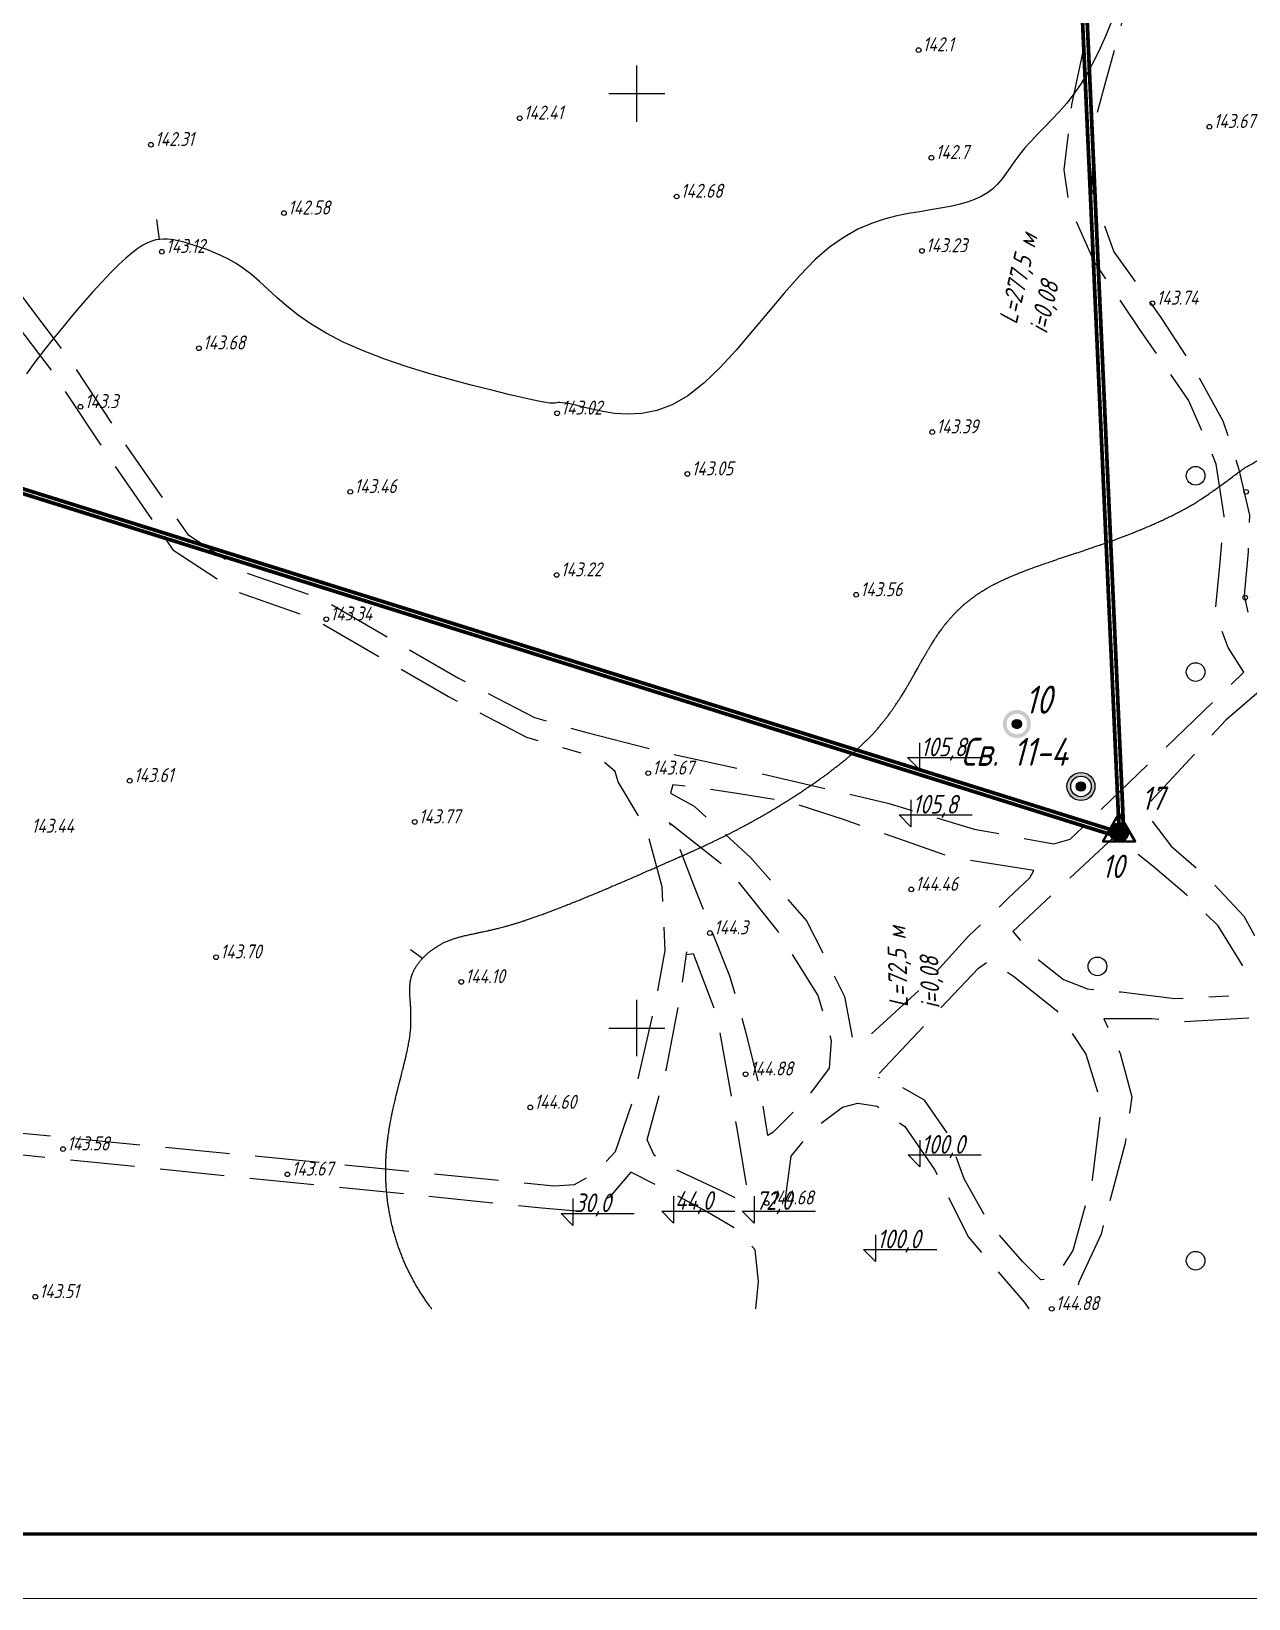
# Model space of a CAD drawing. Header units: millimetres. Extents: x 0 to 841, y 0 to 594.
# Drawn here: x 376.1 to 470.7, y 0 to 121.8 of the extents above; entities that cross this region are included whole.
import ezdxf
from ezdxf.lldxf.tags import DXFTag

# ---------------------------------------------------------------- set-up
doc = ezdxf.new("R2010")
doc.units = ezdxf.units.MM
for name, pattern in [('AHIDDEN4', [7, 5, -2]), ('K5LT_BASIC', [0]), ('K5LT_THIN', [0])]:
    doc.linetypes.add(name, pattern=pattern)
for name, color, linetype in [('00_доповнення_топоплан', 7, 'Continuous'), ('0_Лицензия', 6, 'Continuous'), ('CONT-MNR', 7, 'Continuous'), ('кресты', 7, 'Continuous'), ('ПИКЕТЫ', 7, 'Continuous'), ('Проектні відмітки', 7, 'Continuous'), ('Рамка', 30, 'Continuous'), ('Скважины', 7, 'Continuous'), ('Скважины_2011', 7, 'Continuous'), ('СІТУАЦІЯ', 7, 'Continuous')]:
    doc.layers.add(name, color=color, linetype=linetype)
doc.styles.add('Такие дела', font='GOST_A.TTF', dxfattribs={"oblique": 15})
tags = doc.linetypes.add('New Line1', pattern=[1.5, 1, -0.5]).pattern_tags.tags
tags[6:7] = [DXFTag(74, 4), DXFTag(75, 0), DXFTag(340, '0'), DXFTag(46, 1.0), DXFTag(50, 0.0), DXFTag(44, 0.0), DXFTag(45, 0.0)]
tags[4:5] = [DXFTag(74, 4), DXFTag(75, 0), DXFTag(340, '0'), DXFTag(46, 1.0), DXFTag(50, 0.0), DXFTag(44, 0.0), DXFTag(45, 0.0)]

# ---------------------------------------------------------------- blocks, each defined once
blk = doc.blocks.new('U0')
at = {"layer": 'Рамка', "color": 7, "linetype": 'K5LT_BASIC', "lineweight": 60}
blk.add_line((836, 5), (20, 5), dxfattribs=at)
at = {"layer": 'Рамка', "color": 7, "linetype": 'K5LT_THIN', "lineweight": 18}
blk.add_line((841, 0), (0, 0), dxfattribs=at)
blk = doc.blocks.new('Свкажины')
at = {"layer": 'Скважины', "linetype": 'Continuous'}
h = blk.add_hatch(color=7, dxfattribs=at)
h.paths.add_polyline_path([(-3, 0, 1), (3, 0, 1)])
h.paths.add_polyline_path([(2.2, 0, -1), (-2.2, 0, -1)], flags=16)
at = {"layer": 'Скважины', "linetype": 'Continuous', "lineweight": 50}
h = blk.add_hatch(color=7, dxfattribs=at)
edge = h.paths.add_edge_path()
edge.add_arc((0, 0), 1, 0, 360)
at = {"layer": 'Скважины', "color": 0, "linetype": 'Continuous'}
blk.add_circle((0, 0), 3, dxfattribs=at)
at = {"layer": 'Скважины', "color": 7, "linetype": 'Continuous'}
for radius in [2.2, 1]:
    blk.add_circle((0, 0), radius, dxfattribs=at)
blk = doc.blocks.new('Licenzia')
at = {"linetype": 'New Line1', "lineweight": 25}
h = blk.add_hatch(color=6, dxfattribs=at)
h.dxf.hatch_style = 1
h.set_gradient(color1=(255, 0, 255), color2=(255, 0, 255), centered=1, tint=1, name='INVCYLINDER')
edge = h.paths.add_edge_path()
edge.add_arc((0, 0), 2, 0, 360)
at = {"color": 6, "linetype": 'Continuous', "lineweight": 40, "flags": 128}
blk.add_lwpolyline([(-0.08, 4.01), (-3.48, -1.99), (3.45, -1.99)], close=True, dxfattribs=at)
at = {"color": 10, "linetype": 'Continuous', "lineweight": 25}
blk.add_circle((0, 0), 2, dxfattribs=at)
blk = doc.blocks.new('372')
blk.add_circle((0, 0), 1)
blk = doc.blocks.new('368')
at = {"color": 0, "linetype": 'Continuous'}
blk.add_blockref('372', (0, 0), dxfattribs=at)

msp = doc.modelspace()

# ---------------------------------------------------------------- hatches: boundary and pattern name
at = {"layer": 'Скважины', "linetype": 'Continuous'}
h = msp.add_hatch(color=7, dxfattribs=at)
h.paths.add_polyline_path([(453.8, 67.96, 1), (451.62, 67.96, 1)])
h.paths.add_polyline_path([(453.51, 67.96, 1), (451.91, 67.96, 1)], flags=16)
msp.add_hatch(color=7, dxfattribs=at).paths.add_polyline_path([(453.07, 67.96, 1), (452.35, 67.96, 1)])

# ---------------------------------------------------------------- linework, layer by layer
at = {"color": 6, "linetype": 'Continuous', "lineweight": 60, "flags": 128}
msp.add_lwpolyline([(645.87, 345.86, 0.29, 0.29, 0), (510.84, 265.14, 0.29, 0.29, 0), (493.97, 226.42, 0.29, 0.29, 0), (455.79, 175.4, 0.29, 0.29, 0), (461.04, 59.05, 0.29, 0.29, 0), (282.33, 115.04, 0.29, 0.29, 0), (102.4, 133.6, 0.29, 0.29, 0), (121.77, 353.6, 0.29, 0.29, 0), (123.32, 410.28, 0, 0, 0), (236.52, 413.05, 0.29, 0.29, 0), (361.92, 455.1, 0.29, 0.29, 0), (432.04, 462.93, 0.29, 0.29, 0), (574.55, 459.99, 0.29, 0.29, 0), (617.74, 481.75, 0.29, 0.29, 0), (645.88, 481.61, 0.29, 0.29, 0)], format="xyseb", dxfattribs=at)
at = {"color": 1, "linetype": 'Continuous', "lineweight": 211, "const_width": 0.29, "flags": 128}
msp.add_lwpolyline([(123.67, 409.93), (236.58, 412.69), (361.99, 454.74), (432.05, 462.57), (573.75, 459.65), (632.5, 337.89), (510.56, 265.4), (493.65, 226.61), (455.42, 175.51), (460.66, 59.55), (282.4, 115.39), (102.79, 133.93), (122.13, 353.58)], close=True, dxfattribs=at)
at = {"layer": '00_доповнення_топоплан', "color": 7, "linetype": 'AHIDDEN4', "flags": 128}
for points in [[(419.28, 67.29), (425, 65.83), (431.92, 64.31), (442.67, 61.82), (449.39, 59.8), (455.58, 58.65), (456.86, 59.01), (462.87, 64.78), (470.35, 71.99), (469.12, 73.9), (468.13, 76.57), (468.51, 80.54), (468.82, 84.1), (468.21, 88.15), (466.06, 93.12), (462.32, 98.54), (458.72, 103.89), (456.81, 108.17), (456.39, 111.01), (456.98, 116.06), (458.25, 122.02), (459.37, 125.9), (460.12, 128.67)], [(462.13, 127.04), (459.59, 117.87), (458.7, 114.58), (458.52, 109.55), (460.24, 104.64), (463.91, 99.55), (466.47, 95.61), (468.72, 91.53), (469.96, 87.74), (470.79, 84.19), (470.68, 81.33), (470.38, 77.95), (470.79, 76), (472.16, 74.76), (473.04, 74.76), (481.1, 82.63)]]:
    msp.add_lwpolyline(points, dxfattribs=at)
at = {"layer": '00_доповнення_топоплан', "color": 30, "linetype": 'Continuous'}
msp.add_lwpolyline([(407.25, 22.51, -0.003501), (407.21, 22.55, -0.004004), (407.18, 22.59, -0.000017), (407.18, 22.6, -0.000068), (407.18, 22.6, -0.007061), (407.02, 22.82, -0.003447), (406.71, 23.26, -0.004322), (406.52, 23.55, -0.004183), (406.32, 23.85, -0.006016), (406.15, 24.13, -0.005208), (405.96, 24.45, -0.006188), (405.78, 24.78, -0.005704), (405.59, 25.14, -0.004973), (405.42, 25.48, -0.005459), (405.27, 25.79, -0.005272), (405.12, 26.12, -0.005297), (404.98, 26.45, -0.005116), (404.85, 26.8, -0.005322), (404.72, 27.13, -0.004947), (404.6, 27.46, -0.005064), (404.5, 27.79, -0.005054), (404.39, 28.14, -0.005166), (404.29, 28.48, -0.004794), (404.2, 28.81, -0.004911), (404.12, 29.14, -0.004902), (404.05, 29.49, -0.005003), (403.98, 29.83, -0.004651), (403.92, 30.17, -0.004765), (403.86, 30.5, -0.004757), (403.81, 30.85, -0.004844), (403.77, 31.19, -0.004528), (403.74, 31.52, -0.004601), (403.71, 31.85, -0.004664), (403.69, 32.2, -0.004771), (403.67, 32.54, -0.004432), (403.66, 32.87, -0.004383), (403.66, 33.2, -0.004673), (403.66, 33.56, -0.00496), (403.67, 33.9, -0.004229), (403.68, 34.21, -0.004309), (403.7, 34.52, -0.00433), (403.73, 34.89, -0.004802), (403.76, 35.22, -0.003414), (403.8, 35.54, -0.003704), (403.83, 35.82, -0.003477), (403.89, 36.21, -0.00404), (403.94, 36.54, -0.002339), (403.99, 36.84, -0.002753), (404.04, 37.08, -0.002722), (404.11, 37.48, -0.003192), (404.18, 37.82, -0.001451), (404.24, 38.09, -0.001871), (404.29, 38.31, -0.001888), (404.39, 38.73, -0.002294), (404.47, 39.09, -0.000604), (404.54, 39.38, -0.001984), (404.57, 39.48), (404.71, 40.03), (404.85, 40.59, 0.000074), (404.85, 40.6, 0.000001), (404.97, 41.07, 0.00005), (405.05, 41.37, 0.000055), (405.11, 41.63, 0.002416), (405.13, 41.71, 0.000711), (405.2, 41.97, 0.003041), (405.26, 42.25, 0.002372), (405.34, 42.61, 0.003261), (405.38, 42.8, 0.002793), (405.42, 43.02, 0.00524), (405.46, 43.24, 0.004336), (405.51, 43.5, 0.004707), (405.54, 43.71, 0.005244), (405.56, 43.9, 0.005351), (405.58, 44.09, 0.004914), (405.6, 44.31, 0.004169), (405.61, 44.54, 0.005503), (405.62, 44.72, 0.003372), (405.62, 44.88, 0.003675), (405.62, 45.03, 0.003665), (405.62, 45.28, 0.004871), (405.62, 45.46, 0.001643), (405.61, 45.63, 0.004016), (405.61, 45.69, 0.000542), (405.6, 45.85, 0.000563), (405.6, 45.99, 0.000114), (405.58, 46.26, 0.000898), (405.58, 46.29, 0.000034), (405.58, 46.32, 0.000005), (405.56, 46.56, 0.000048), (405.55, 46.7, -0.000065), (405.54, 46.84, -0.004702), (405.54, 46.88, -0.001289), (405.54, 47.02, -0.005189), (405.53, 47.18, -0.004565), (405.53, 47.35, -0.005979), (405.53, 47.43, -0.004287), (405.54, 47.55, -0.009747), (405.54, 47.68, -0.007872), (405.56, 47.83, -0.009006), (405.57, 47.94, -0.008622), (405.59, 48.05, -0.012132), (405.62, 48.16, -0.01059), (405.65, 48.29, -0.010147), (405.68, 48.41, -0.010903), (405.72, 48.51, -0.010583), (405.77, 48.62, -0.010201), (405.82, 48.74, -0.008758), (405.88, 48.86, -0.009814), (405.93, 48.97, -0.007894), (406, 49.07, -0.008352), (406.06, 49.17, -0.008027), (406.14, 49.28, -0.008409), (406.21, 49.39, -0.006712), (406.29, 49.49, -0.007191), (406.36, 49.58, -0.007162), (406.46, 49.68, -0.00731), (406.55, 49.78, -0.006083), (406.64, 49.88, -0.006452), (406.73, 49.96, -0.006445), (406.83, 50.06, -0.006504), (406.93, 50.15, -0.005715), (407.04, 50.24, -0.005983), (407.14, 50.32, -0.005983), (407.25, 50.4, -0.005965), (407.36, 50.48, -0.005577), (407.48, 50.56, -0.00569), (407.59, 50.63, -0.005818), (407.71, 50.71, -0.005786), (407.83, 50.78, -0.005652), (407.94, 50.85, -0.005406), (408.07, 50.91, -0.006089), (408.2, 50.98, -0.006418), (408.33, 51.04, -0.005689), (408.45, 51.09, -0.005557), (408.57, 51.14, -0.005853), (408.72, 51.2, -0.006667), (408.85, 51.25, -0.004388), (408.97, 51.29, -0.004737), (409.09, 51.32, -0.004308), (409.26, 51.38, -0.005252), (409.41, 51.42, -0.00217), (409.55, 51.45, -0.003347), (409.63, 51.47, -0.002146), (409.82, 51.52, -0.002293), (410, 51.56, -0.000581), (410.18, 51.6, -0.002286), (410.23, 51.61, -0.000085), (410.39, 51.64, 0.00005), (410.56, 51.68, 0.00001), (410.81, 51.73, 0.000039), (410.88, 51.75, 0.000947), (410.94, 51.76, 0.000198), (411.22, 51.82, 0.000596), (411.41, 51.86, 0.00058), (411.61, 51.9, 0.00206), (411.71, 51.93, 0.001028), (411.91, 51.97, 0.002553), (412.14, 52.03, 0.001933), (412.44, 52.1, 0.00187), (412.64, 52.15, 0.001769), (412.85, 52.21, 0.002637), (413.08, 52.27, 0.002099), (413.37, 52.35, 0.002271), (413.64, 52.43, 0.002383), (413.9, 52.51, 0.002415), (414.16, 52.59, 0.002213), (414.44, 52.68, 0.002024), (414.76, 52.79, 0.002269), (415.05, 52.89, 0.001589), (415.35, 53, 0.001697), (415.64, 53.1, 0.001393), (416.03, 53.24, 0.001616), (416.37, 53.37, 0.000913), (416.69, 53.49, 0.001109), (416.95, 53.59, 0.001081), (417.36, 53.75, 0.001157), (417.74, 53.9, 0.000649), (418.07, 54.03, 0.000797), (418.34, 54.13, 0.000813), (418.76, 54.3, 0.000862), (419.15, 54.47, 0.000491), (419.49, 54.61, 0.000598), (419.77, 54.72, 0.000607), (420.2, 54.9, 0.000657), (420.6, 55.07, 0.000366), (420.94, 55.21, 0.000447), (421.21, 55.33, 0.000455), (421.65, 55.52, 0.000505), (422.05, 55.69, 0.000258), (422.38, 55.83, 0.000341), (422.64, 55.94, 0.000314), (423.07, 56.12, 0.00035), (423.45, 56.29, 0.000159), (423.8, 56.45, 0.00027), (424.01, 56.54, 0.000162), (424.33, 56.67, 0.000156), (424.66, 56.82, 0.000108), (425.03, 56.98, 0.000153), (425.29, 57.1, 0.000152), (425.49, 57.19, 0.000092), (425.83, 57.34, 0.000222), (426.15, 57.48, 0.000226), (426.47, 57.62, 0.000384), (426.62, 57.69, 0.000216), (426.9, 57.81, 0.000567), (427.21, 57.95, 0.000508), (427.55, 58.1, 0.000576), (427.73, 58.19, 0.000448), (427.97, 58.3, 0.000886), (428.24, 58.42, 0.000781), (428.55, 58.56, 0.000803), (428.75, 58.66, 0.000715), (428.97, 58.76, 0.00113), (429.22, 58.88, 0.001012), (429.5, 59.01, 0.001028), (429.71, 59.11, 0.000974), (429.93, 59.22, 0.001297), (430.16, 59.34, 0.001184), (430.42, 59.46, 0.001191), (430.63, 59.58, 0.001177), (430.85, 59.69, 0.001357), (431.08, 59.81, 0.001279), (431.33, 59.94, 0.001254), (431.55, 60.06, 0.001266), (431.78, 60.18, 0.001307), (432.01, 60.31, 0.001306), (432.25, 60.44, 0.001195), (432.48, 60.57, 0.001174), (432.71, 60.7, 0.001215), (432.96, 60.84, 0.001214), (433.21, 60.98, 0.001171), (433.44, 61.12, 0.001089), (433.69, 61.27, 0.001275), (433.95, 61.42, 0.001245), (434.22, 61.59, 0.001293), (434.45, 61.73, 0.00115), (434.71, 61.89, 0.001488), (434.98, 62.06, 0.001416), (435.27, 62.24, 0.001432), (435.5, 62.39, 0.001284), (435.76, 62.56, 0.001723), (436.04, 62.74, 0.001632), (436.33, 62.94, 0.001627), (436.56, 63.1, 0.001463), (436.82, 63.27, 0.002005), (437.1, 63.47, 0.001902), (437.39, 63.67, 0.001895), (437.62, 63.84, 0.001695), (437.88, 64.02, 0.002373), (438.15, 64.23, 0.002256), (438.44, 64.45, 0.002245), (438.65, 64.61, 0.001997), (438.9, 64.8, 0.00286), (439.16, 65.02, 0.002682), (439.44, 65.24, 0.002752), (439.65, 65.42, 0.002473), (439.88, 65.62, 0.003517), (440.11, 65.82, 0.003135), (440.38, 66.06, 0.003551), (440.59, 66.26, 0.003455), (440.8, 66.46, 0.004244), (441.01, 66.67, 0.003917), (441.23, 66.89, 0.00405), (441.44, 67.1, 0.004312), (441.63, 67.31, 0.00412), (441.81, 67.52, 0.004044), (442, 67.73, 0.003716), (442.19, 67.97, 0.004252), (442.36, 68.18, 0.003279), (442.52, 68.38, 0.003483), (442.67, 68.57, 0.003397), (442.85, 68.82, 0.003849), (443.01, 69.04, 0.002565), (443.15, 69.24, 0.002861), (443.27, 69.42, 0.002866), (443.44, 69.67, 0.003301), (443.59, 69.9, 0.001826), (443.71, 70.09, 0.00216), (443.82, 70.25, 0.002174), (443.99, 70.53, 0.002613), (444.13, 70.77, 0.001007), (444.25, 70.97, 0.001807), (444.31, 71.09, 0.000929), (444.46, 71.33, 0.000935), (444.59, 71.58, 0.000279), (444.75, 71.84, 0.001212), (444.78, 71.91), (445.01, 72.31), (445.23, 72.71, -0.001176), (445.26, 72.77, -0.000249), (445.41, 73.03, -0.000929), (445.55, 73.26, -0.000954), (445.68, 73.5, -0.001996), (445.74, 73.59, -0.001047), (445.85, 73.78, -0.002926), (445.98, 74, -0.002475), (446.14, 74.26, -0.00251), (446.23, 74.4, -0.002064), (446.34, 74.57, -0.003956), (446.47, 74.77, -0.00345), (446.62, 75, -0.003485), (446.73, 75.15, -0.00309), (446.85, 75.31, -0.004831), (446.99, 75.5, -0.004313), (447.15, 75.71, -0.004345), (447.27, 75.86, -0.004035), (447.41, 76.03, -0.00548), (447.56, 76.2, -0.00499), (447.73, 76.39, -0.005009), (447.88, 76.54, -0.004803), (448.03, 76.7, -0.005837), (448.2, 76.87, -0.005414), (448.38, 77.04, -0.005412), (448.55, 77.2, -0.005311), (448.73, 77.35, -0.005879), (448.92, 77.5, -0.005494), (449.12, 77.66, -0.005591), (449.33, 77.82, -0.005637), (449.53, 77.96, -0.005639), (449.74, 78.1, -0.005211), (449.96, 78.25, -0.005604), (450.22, 78.41, -0.005994), (450.46, 78.55, -0.00495), (450.69, 78.68, -0.004947), (450.92, 78.8, -0.004746), (451.23, 78.96, -0.005324), (451.5, 79.09, -0.003309), (451.77, 79.21, -0.003728), (452.01, 79.32, -0.003257), (452.38, 79.48, -0.003798), (452.7, 79.61, -0.001797), (452.98, 79.73, -0.002326), (453.2, 79.81, -0.002237), (453.62, 79.97, -0.00253), (454, 80.11, -0.000917), (454.3, 80.22, -0.001484), (454.49, 80.29, -0.001187), (454.94, 80.45, -0.001244), (455.38, 80.59, -0.000304), (455.76, 80.72, -0.001212), (455.85, 80.76), (456.56, 80.99), (457.27, 81.23, 0.000372), (457.34, 81.25, 0.000048), (457.93, 81.45, 0.000238), (458.33, 81.59, 0.000252), (458.71, 81.72, 0.001297), (458.86, 81.77, 0.000515), (459.24, 81.9, 0.001692), (459.65, 82.04, 0.001361), (460.17, 82.23, 0.001469), (460.46, 82.33, 0.001235), (460.8, 82.46, 0.002332), (461.18, 82.6, 0.002028), (461.63, 82.77, 0.001967), (461.93, 82.9, 0.001836), (462.26, 83.03, 0.002628), (462.64, 83.19, 0.002436), (463.05, 83.36, 0.00218), (463.36, 83.5, 0.002081), (463.68, 83.65, 0.00281), (464.05, 83.81, 0.002744), (464.41, 83.99, 0.002649), (464.69, 84.12, 0.002355), (465, 84.28, 0.003426), (465.29, 84.43, 0.00251), (465.69, 84.64, 0.004163), (466.05, 84.84, 0.004923), (466.36, 85.01, 0.004665), (466.66, 85.19, 0.00782), (466.84, 85.3, 0.000953), (466.9, 85.35, 0.000723), (466.98, 85.4, 0.003019), (467.45, 85.71, 0.003621), (467.83, 85.98, 0.00258), (467.92, 86.04, 0.000296), (468.67, 86.58, 0.004803), (469.46, 87.16, -0.004956), (470.23, 87.73, -0.023785), (470.46, 87.88, -0.004928), (471.62, 88.54, -0.025583)], format="xyb", dxfattribs=at)
at = {"layer": 'CONT-MNR', "color": 30, "linetype": 'Continuous'}
msp.add_lwpolyline([(460, 122.42), (459.61, 121.45), (459.18, 120.48), (458.72, 119.52), (458.23, 118.6), (457.71, 117.73), (457.15, 116.94), (456.58, 116.21), (456, 115.54), (455.42, 114.92), (454.86, 114.34), (454.32, 113.79), (453.81, 113.26), (453.34, 112.74), (452.93, 112.23), (452.56, 111.73), (452.22, 111.24), (451.89, 110.77), (451.56, 110.33), (451.21, 109.92), (450.83, 109.55), (450.42, 109.23), (449.94, 108.95), (449.42, 108.71), (448.84, 108.51), (448.2, 108.34), (447.52, 108.18), (446.78, 108.04), (446, 107.91), (445.16, 107.77), (444.29, 107.63), (443.37, 107.44), (442.4, 107.2), (441.4, 106.86), (440.36, 106.4), (439.28, 105.79), (438.16, 105.01), (437.01, 104.02), (435.83, 102.82), (434.62, 101.45), (433.4, 99.98), (432.15, 98.48), (430.9, 97.02), (429.65, 95.65), (428.39, 94.44), (427.15, 93.47), (425.92, 92.77), (424.72, 92.33), (423.56, 92.1), (422.46, 92.03), (421.44, 92.09), (420.52, 92.24), (419.69, 92.42), (419, 92.59), (418.43, 92.73), (417.98, 92.83), (417.64, 92.89), (417.38, 92.92), (417.19, 92.93), (417.05, 92.93), (416.94, 92.91), (416.84, 92.89), (416.74, 92.88), (416.6, 92.88), (416.4, 92.89), (416.09, 92.94), (415.65, 93.02), (415.04, 93.15), (414.23, 93.33), (413.19, 93.57), (411.9, 93.89), (410.4, 94.27), (408.76, 94.71), (407.02, 95.2), (405.26, 95.75), (403.51, 96.34), (401.86, 96.97), (400.34, 97.63), (399.02, 98.32), (397.86, 99.02), (396.86, 99.73), (395.98, 100.43), (395.21, 101.11), (394.51, 101.75), (393.86, 102.34), (393.24, 102.88), (392.63, 103.34), (392.03, 103.74), (391.43, 104.08), (390.85, 104.37), (390.3, 104.61), (389.77, 104.82), (389.27, 104.99), (388.81, 105.14), (388.38, 105.27), (387.99, 105.39), (387.64, 105.48), (387.3, 105.55), (386.99, 105.6), (386.68, 105.63), (386.39, 105.64), (386.09, 105.62), (385.8, 105.57), (385.49, 105.49), (385.15, 105.36), (384.79, 105.17), (384.4, 104.92), (383.96, 104.58), (383.46, 104.16), (382.9, 103.64), (382.27, 103.02), (381.59, 102.3), (380.87, 101.51), (380.11, 100.65), (379.34, 99.75), (378.58, 98.83), (377.82, 97.9), (377.09, 96.97), (376.4, 96.07), (375.75, 95.17)], dxfattribs=at)
at = {"layer": 'CONT-MNR', "color": 30, "linetype": 'Continuous', "flags": 128}
for points, elevation in [([(386.07, 105.61), (385.87, 107.17)], 51.91), ([(406.53, 49.75), (405.59, 50.42)], 52.27)]:
    msp.add_lwpolyline(points, dxfattribs=dict(at, elevation=elevation))
at = {"layer": 'кресты', "color": 3, "linetype": 'Continuous'}
for p, q in [((423.17, 114.76), (423.17, 119.12)), ((423.17, 114.76), (423.17, 119.12)), ((420.99, 116.94), (425.35, 116.94)), ((420.99, 116.94), (425.35, 116.94)), ((423.17, 42.16), (423.17, 46.52)), ((423.17, 42.16), (423.17, 46.52)), ((420.99, 44.34), (425.35, 44.34)), ((420.99, 44.34), (425.35, 44.34))]:
    msp.add_line(p, q, dxfattribs=at)
at = {"layer": 'ПИКЕТЫ', "color": 7, "linetype": 'Continuous'}
for centre in [(445.07, 120.33), (414.07, 115.03), (467.67, 114.37), (385.41, 112.97), (446.07, 111.96), (426.27, 108.95), (395.75, 107.66), (386.26, 104.66), (445.33, 104.72), (463.24, 100.65), (389.14, 97.16), (379.94, 92.61), (416.98, 92.11), (446.13, 90.64), (427.11, 87.39), (400.9, 86), (470.53, 86), (416.94, 79.54), (440.22, 78), (470.45, 77.78), (399.04, 76.1), (383.77, 63.55), (424.06, 64.14), (405.92, 60.35), (444.5, 55.11), (428.85, 51.72), (390.48, 49.84), (409.53, 47.92), (431.63, 40.75), (414.89, 38.17), (378.58, 34.93), (396.02, 32.97), (433.26, 30.74), (376.42, 23.46), (455.42, 22.52)]:
    msp.add_circle(centre, 0.181, dxfattribs=at)
at = {"layer": 'Проектні відмітки', "color": 0, "linetype": 'Continuous'}
for points in [[(445.14, 66.51), (445.14, 64.42), (444.22, 65.35), (449.9, 65.35)], [(444.48, 62.06), (444.48, 59.97), (443.56, 60.9), (449.24, 60.9)], [(445.16, 35.63), (445.16, 33.55), (444.25, 34.48), (449.93, 34.48)], [(418.21, 31.09), (418.21, 29), (417.3, 29.93), (422.98, 29.93)], [(426.03, 31.27), (426.03, 29.18), (425.11, 30.11), (430.79, 30.11)], [(432.29, 31.27), (432.29, 29.18), (431.37, 30.11), (437.05, 30.11)], [(441.72, 28.28), (441.72, 26.19), (440.8, 27.13), (446.49, 27.13)]]:
    msp.add_lwpolyline(points, dxfattribs=at)
at = {"layer": 'Скважины', "color": 7, "linetype": 'Continuous'}
for centre, radius in [((452.71, 67.96), 0.363), ((452.84, 67.94), 0.181), ((452.87, 67.93), 0.181), ((452.87, 67.93), 0.181)]:
    msp.add_circle(centre, radius, dxfattribs=at)
at = {"layer": 'Скважины', "color": 7}
msp.add_circle((452.72, 67.91), 0.181, dxfattribs=at)
at = {"layer": 'СІТУАЦІЯ', "color": 7, "linetype": 'AHIDDEN4', "flags": 128}
for points in [[(419.28, 67.29), (425, 65.83), (431.92, 64.31), (442.67, 61.82), (449.39, 59.8), (455.58, 58.65), (456.86, 59.01), (462.87, 64.78), (470.35, 71.99), (469.12, 73.9), (468.13, 76.57), (468.51, 80.54), (468.82, 84.1), (468.21, 88.15), (466.06, 93.12), (462.32, 98.54), (458.72, 103.89), (456.81, 108.17), (456.39, 111.01), (456.98, 116.06), (458.25, 122.02), (459.37, 125.9), (460.12, 128.67)], [(462.13, 127.04), (459.59, 117.87), (458.7, 114.58), (458.52, 109.55), (460.24, 104.64), (463.91, 99.55), (466.47, 95.61), (468.72, 91.53), (469.96, 87.74), (470.79, 84.19), (470.68, 81.33), (470.38, 77.95), (470.79, 76), (472.16, 74.76), (473.04, 74.76), (481.1, 82.63)], [(351.94, 115.73), (357.74, 113.29), (363.63, 110.7), (370.22, 106.31), (375, 101.69), (379.08, 96.28), (383.18, 90.05), (388.28, 82.68), (392.83, 79.7), (398.71, 77.67), (404.12, 74.53), (409.32, 71.53), (415.21, 68.47), (419.28, 67.29)], [(351.31, 114.23), (357.1, 111.79), (362.84, 109.26), (369.19, 105.04), (373.77, 100.6), (377.74, 95.34), (381.83, 89.13), (387.12, 81.49), (392.1, 78.23), (398.03, 76.17), (403.3, 73.12), (408.54, 70.09), (414.6, 66.94), (418.83, 65.72)], [(476.85, 75.04), (468.95, 68.26), (462.54, 61.33), (464.69, 58.48), (467.68, 55.87), (470.36, 53.04), (471.92, 50.21), (473.19, 49.31)], [(337.8, 39.98), (345.34, 39.3), (371.51, 36.55), (402.09, 33.56), (416.75, 32.07), (418.34, 32.17), (419.93, 33.06), (421.52, 34.75), (422.92, 38.83), (424.67, 46.48), (425.38, 50.37), (425.14, 55.3), (423.95, 59.75), (421.72, 63.48), (421.49, 64.28), (420.45, 65.15), (418.83, 65.72)], [(425.8, 60.22), (430.25, 56.73), (434.15, 51.8), (437.25, 46.87), (438.28, 43.38), (438.12, 41.23), (436.37, 38.85), (433.75, 36.23), (433.35, 35.99), (432.87, 39.17), (431.68, 43.93), (430.41, 48.38), (428.98, 51.96), (427.63, 55.37), (425.72, 60.3)], [(470.28, 49.16), (468.35, 52.29), (465.89, 54.68), (463.28, 56.91), (460.89, 58.85), (460.22, 59.15), (452.39, 51.85), (453.96, 49.98), (456.34, 48.12), (458.21, 47.38), (460.82, 47.15), (464.99, 46.63), (469.17, 46.85)], [(427.07, 50.05), (427.55, 50.13), (429.38, 45.36), (430.97, 36.38), (431.76, 31.59), (431.36, 30.88), (429.77, 31.67), (426.19, 33.34), (424.53, 34.45), (423.97, 35.64), (425.48, 41.2), (426.67, 47.48), (427.07, 50.26)], [(442.02, 40.81), (446.71, 45.81), (449.73, 48.99), (450.61, 49.63), (452.44, 48.36), (455.77, 45.73), (458.08, 42.32), (459.27, 38.42), (458.56, 32.54), (457.05, 27.06), (455.77, 25), (454.58, 24.76), (453.15, 26.19), (450.53, 29.21), (448.62, 32.62), (447.35, 36.12), (445.52, 38.74), (443.13, 40.09), (441.94, 40.49)], [(470.73, 45.11), (465.74, 44.81), (463.2, 45.04), (459.47, 45.04), (460.74, 42.35), (461.64, 39), (461.11, 35.28), (459.25, 28.32), (457.53, 24.6), (457.01, 22.51)], [(432.43, 22.51), (432.63, 24.65), (432.37, 27.11), (430.88, 28.73), (428.36, 30.22), (426.02, 31.45), (422.72, 33.13), (421.04, 31.19), (418.83, 30.09), (415.79, 30.35), (336.07, 38.46)], [(434.7, 30.88), (435.18, 34.37), (436.85, 36.44), (439.16, 38.19), (440.35, 38.5), (441.86, 38.27), (444.01, 36.68), (446.31, 33.34), (448.94, 28.09), (453.31, 23.01), (453.63, 22.51)]]:
    msp.add_lwpolyline(points, dxfattribs=at)
msp.add_lwpolyline([(454.03, 56.57), (447.66, 57.6), (443.53, 59.03), (439.24, 60.54), (435.02, 61.89), (431.13, 62.53), (427.55, 63.08), (425.96, 63.24), (425.8, 62.6), (427.63, 61.57), (432, 57.6), (436.37, 52.67), (439.32, 46.79), (439.95, 43.46), (440.59, 43.14), (445.36, 47.51), (448.94, 51.48), (452.04, 54.42), (453.71, 56.01)], close=True, dxfattribs=at)
msp.add_lwpolyline([(434.23, 22.51, 0, 0, 0), (434.4, 24.54, 0, 0, 0), (434.71, 29.05, 3.66, 3.66, 0)], format="xyseb", dxfattribs=at)

# ---------------------------------------------------------------- block references
at = {"layer": '00_доповнення_топоплан', "color": 0, "linetype": 'Continuous', "xscale": 0.7260000000000001, "yscale": 0.7260000000000001, "zscale": 0.7260000000000001}
for p in [(466.6, 87.25), (466.6, 72), (458.97, 49.13), (466.6, 26.26)]:
    msp.add_blockref('368', p, dxfattribs=at)
at = {"layer": '0_Лицензия', "color": 6, "linetype": 'New Line1', "lineweight": 25, "xscale": 0.363, "yscale": 0.363, "zscale": 0.363}
msp.add_blockref('Licenzia', (460.66, 59.55), dxfattribs=at)
at = {"layer": 'Рамка'}
msp.add_blockref('U0', (0, 0), dxfattribs=at)
at = {"layer": 'Скважины_2011', "color": 7, "linetype": 'Continuous', "lineweight": 50, "xscale": 0.363, "yscale": 0.363, "zscale": 0.363}
msp.add_blockref('Свкажины', (457.69, 63.11), dxfattribs=at)

# ---------------------------------------------------------------- texts
at = {"color": 1, "linetype": 'Continuous', "lineweight": 211, "insert": (459.31, 57.81), "char_height": 1.815, "attachment_point": 1, "style": 'Такие дела'}
msp.add_mtext_dynamic_manual_height_columns('10', width=7.2344, gutter_width=15, heights=[6.42], dxfattribs=at)
at = {"layer": '0_Лицензия', "color": 6, "linetype": 'New Line1', "lineweight": 25, "insert": (462.4, 63.09), "char_height": 1.815, "attachment_point": 1, "style": 'Такие дела'}
msp.add_mtext_dynamic_manual_height_columns('17', width=7.2344, gutter_width=15, heights=[6.42], dxfattribs=at)
at = {"layer": 'ПИКЕТЫ', "color": 7, "linetype": 'Continuous', "style": 'Такие дела', "oblique": 15}
for s, p in [('142.1', (445.39, 120.23)), ('142.41', (414.39, 114.93)), ('143.67', (468, 114.27)), ('142.31', (385.73, 112.87)), ('142.7', (446.4, 111.86)), ('142.68', (426.59, 108.85)), ('142.58', (396.07, 107.55)), ('143.12', (386.59, 104.56)), ('143.23', (445.65, 104.62)), ('143.74', (463.57, 100.54)), ('143.68', (389.46, 97.06)), ('143.3', (380.27, 92.5)), ('143.02', (417.3, 92)), ('143.39', (446.46, 90.54)), ('143.05', (427.44, 87.28)), ('143.46', (401.23, 85.9)), ('143.22', (417.27, 79.43)), ('143.56', (440.55, 77.89)), ('143.34', (399.36, 76)), ('143.67', (424.38, 64.03)), ('143.61', (384.1, 63.45)), ('143.77', (406.24, 60.24)), ('143.44', (376.14, 59.51)), ('144.46', (444.82, 55)), ('144.3', (429.17, 51.62)), ('143.70', (390.81, 49.74)), ('144.10', (409.85, 47.82)), ('144.88', (431.96, 40.65)), ('144.60', (415.21, 38.06)), ('143.58', (378.91, 34.83)), ('143.67', (396.35, 32.87)), ('144.68', (433.59, 30.63)), ('143.51', (376.75, 23.35)), ('144.88', (455.74, 22.42))]:
    msp.add_text(s, height=1.089, dxfattribs=at).set_placement(p)
at = {"layer": 'Проектні відмітки', "color": 0, "linetype": 'Continuous', "style": 'Такие дела', "oblique": 15}
for s, rotation, p in [('L=277,5 м', 76.6133, (452.69, 98.96)), ('i=0,08', 76.6133, (455.05, 98.22)), ('L=72,5 м', 91.7505, (444.25, 45.96)), ('i=0,08', 91.7505, (446.72, 45.86))]:
    msp.add_text(s, height=1.452, rotation=rotation, dxfattribs=at).set_placement(p)
for s, p in [('105,8', (445.24, 65.45)), ('105,8', (444.59, 61)), ('100,0', (445.27, 34.57)), ('44,0', (426.13, 30.21)), ('30,0', (418.32, 30.03)), ('72,0', (432.4, 30.21)), ('100,0', (441.83, 27.22))]:
    msp.add_text(s, height=1.452, dxfattribs=at).set_placement(p)
at = {"layer": 'Скважины', "color": 7, "style": 'Такие дела', "oblique": 15}
msp.add_text('10 ', height=2.178, dxfattribs=at).set_placement((453.33, 68.76))
at = {"layer": 'Скважины_2011', "color": 7, "style": 'Такие дела', "oblique": 15}
msp.add_text(' Св. 11-4 ', height=2.178, dxfattribs=at).set_placement((447.24, 64.71))

doc.saveas('drawing.dxf')
